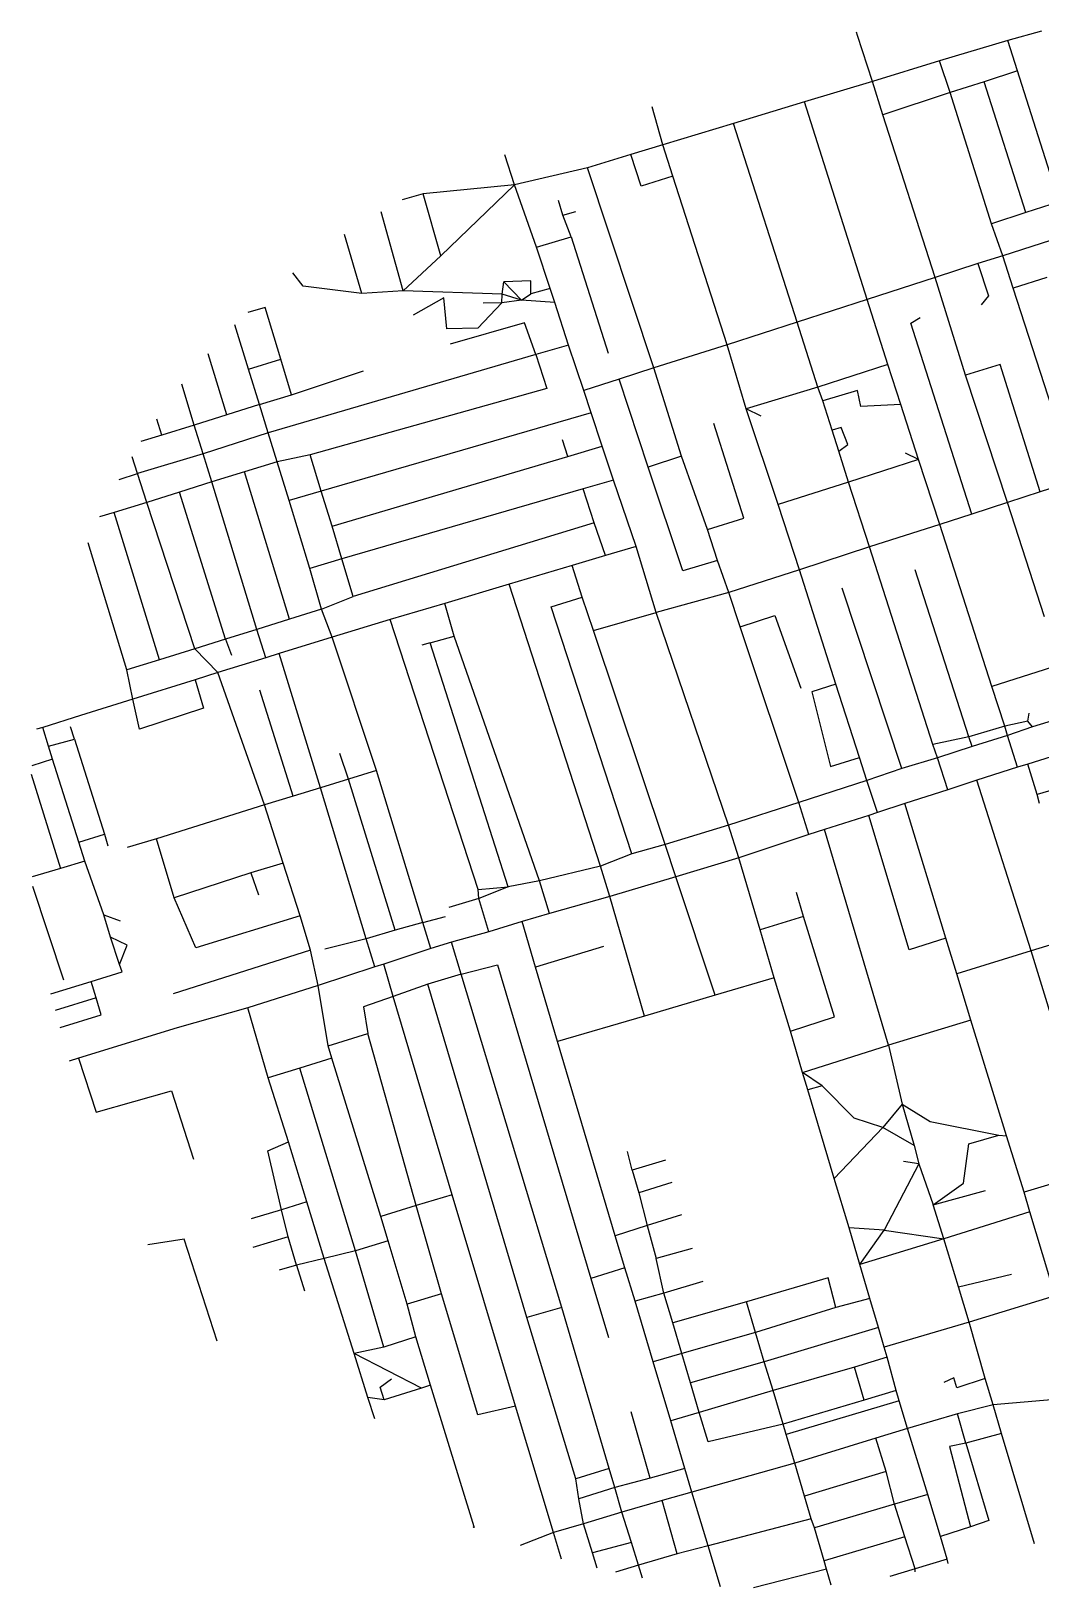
# Model space of a CAD drawing. Header units: metres. Extents: x 625162 to 628314, y 4834254 to 4836683.
# Drawn here: x 625162 to 626588, y 4834254 to 4836452 of the extents above; entities that cross this region are included whole.
import ezdxf

# ---------------------------------------------------------------- set-up
doc = ezdxf.new("R2010")
doc.units = ezdxf.units.M

msp = doc.modelspace()

# ---------------------------------------------------------------- linework, layer by layer
at = {"layer": 'ROADS'}
for points in [[(626329.1, 4836445.6), (626327.6, 4836450.5)], [(626350, 4836380.8), (626329.1, 4836445.6)], [(626589.1, 4836451.8), (626541.3, 4836438.7)], [(626541.3, 4836438.7), (626444.9, 4836410.1)], [(626555.2, 4836395.6), (626541.3, 4836438.7)], [(626444.9, 4836410.1), (626350, 4836380.8)], [(626460.1, 4836365.1), (626444.9, 4836410.1)], [(626350, 4836380.8), (626254.4, 4836351.9)], [(626364.8, 4836333.7), (626350, 4836380.8)], [(626507.9, 4836380.4), (626460.1, 4836365.1)], [(626555.2, 4836395.6), (626507.9, 4836380.4)], [(626566.6, 4836195.6), (626507.9, 4836380.4)], [(626613.9, 4836211.1), (626555.2, 4836395.6)], [(626460.1, 4836365.1), (626364.8, 4836333.7)], [(626518.4, 4836179.7), (626460.1, 4836365.1)], [(626054.3, 4836291.2), (626038.9, 4836345)], [(626254.4, 4836351.9), (626153.7, 4836321.4)], [(626342.7, 4836073), (626254.4, 4836351.9)], [(626153.7, 4836321.4), (626054.3, 4836291.2)], [(626243.9, 4836040.9), (626153.7, 4836321.4)], [(626438.9, 4836104), (626364.8, 4836333.7)], [(625844.4, 4836234.8), (625830.8, 4836277.2)], [(626008.8, 4836277.7), (625947.6, 4836259.1)], [(626054.3, 4836291.2), (626008.8, 4836277.7)], [(626068.3, 4836247.3), (626023.3, 4836232.9), (626008.8, 4836277.7)], [(626068.3, 4836247.3), (626054.3, 4836291.2)], [(625947.6, 4836259.1), (625844.4, 4836234.8)], [(626041.5, 4835976.5), (625947.6, 4836259.1)], [(625844.4, 4836234.8), (625715.8, 4836222.1)], [(625740.5, 4836134.9), (625844.4, 4836234.8)], [(625875.6, 4836146.8), (625844.4, 4836234.8)], [(626145, 4836009.1), (626068.3, 4836247.3)], [(625715.8, 4836222.1), (625685.8, 4836213.7)], [(625740.5, 4836134.9), (625715.8, 4836222.1)], [(625912.9, 4836192), (625906.9, 4836212.6)], [(626613.9, 4836211.1), (626566.6, 4836195.6)], [(625687.1, 4836085.2), (625656.2, 4836197)], [(625912.9, 4836192), (625931.4, 4836197.4)], [(625924.7, 4836161.4), (625912.9, 4836192)], [(626566.6, 4836195.6), (626518.4, 4836179.7)], [(625629.1, 4836081.7), (625604.6, 4836164.7)], [(625875.6, 4836146.8), (625924.7, 4836161.4)], [(625924.7, 4836161.4), (625977.1, 4835997.5)], [(626534.3, 4836134.8), (626518.4, 4836179.7)], [(626629.4, 4836165.4), (626534.3, 4836134.8)], [(625894.9, 4836088.4), (625875.6, 4836146.8)], [(625687.1, 4836085.2), (625740.5, 4836134.9)], [(626498.8, 4836123.8), (626438.9, 4836104)], [(626534.3, 4836134.8), (626498.8, 4836123.8)], [(626498.8, 4836123.8), (626513.9, 4836078), (626503.8, 4836065.5)], [(626549.1, 4836088.9), (626534.3, 4836134.8)], [(625629.1, 4836081.7), (625545.9, 4836091.8), (625531.7, 4836110.9)], [(625827.2, 4836080.4), (625829.6, 4836098.1)], [(625867.7, 4836081.2), (625867.8, 4836099.2), (625829.6, 4836098.1)], [(625854.7, 4836071.9), (625829.6, 4836098.1)], [(626438.9, 4836104), (626342.7, 4836073)], [(626481.6, 4835966), (626438.9, 4836104)], [(626596.5, 4836104.2), (626549.1, 4836088.9)], [(625687.1, 4836085.2), (625629.1, 4836081.7)], [(625827.2, 4836080.4), (625687.1, 4836085.2)], [(625826.6, 4836068.1), (625792.7, 4836032.7), (625748.8, 4836031.6), (625744.8, 4836075.5), (625701.6, 4836051.1)], [(625826.6, 4836068.1), (625827.2, 4836080.4)], [(625854.7, 4836071.9), (625827.2, 4836080.4)], [(625854.7, 4836071.9), (625867.7, 4836081.2)], [(625894.9, 4836088.4), (625867.7, 4836081.2)], [(625901.4, 4836069), (625894.9, 4836088.4)], [(626342.7, 4836073), (626243.9, 4836040.9)], [(626371.7, 4835981.5), (626342.7, 4836073)], [(626637, 4835817.3), (626549.1, 4836088.9)], [(625514.4, 4835989), (625492.2, 4836061.8), (625467.9, 4836054.5)], [(625826.6, 4836068.1), (625800.2, 4836067.9)], [(625854.7, 4836071.9), (625826.6, 4836068.1)], [(625901.4, 4836069), (625854.7, 4836071.9)], [(625920.9, 4836008.6), (625901.4, 4836069)], [(625468.7, 4835974.9), (625449.5, 4836037.1)], [(625874.5, 4835995.3), (625858.8, 4836039.9), (625753.6, 4836010.1)], [(626243.9, 4836040.9), (626145, 4836009.1)], [(626273.2, 4835949.4), (626243.9, 4836040.9)], [(626490.7, 4835770.2), (626404.5, 4836039.4), (626417.5, 4836047.8)], [(625920.9, 4836008.6), (625874.5, 4835995.3)], [(625942.6, 4835944.5), (625920.9, 4836008.6)], [(626145, 4836009.1), (626041.5, 4835976.5)], [(626172, 4835918.9), (626145, 4836009.1)], [(625438.4, 4835910.3), (625411.9, 4835996.3)], [(625468.7, 4835974.9), (625514.4, 4835989)], [(625874.5, 4835995.3), (625496.8, 4835884.6)], [(625529.7, 4835938.5), (625514.4, 4835989)], [(625874.5, 4835995.3), (625890.1, 4835947.3), (625555.8, 4835853.9)], [(625484.3, 4835924.6), (625468.7, 4835974.9)], [(625529.7, 4835938.5), (625631.3, 4835972.5)], [(626041.5, 4835976.5), (625992.6, 4835960.6)], [(626080.5, 4835851.9), (626041.5, 4835976.5)], [(626371.7, 4835981.5), (626273.2, 4835949.4)], [(626390.1, 4835925), (626371.7, 4835981.5)], [(626587, 4835801.3), (626530.4, 4835981.3), (626481.6, 4835966)], [(626541, 4835786.4), (626481.6, 4835966)], [(625392.2, 4835895.6), (625374.5, 4835953.3)], [(625992.6, 4835960.6), (625942.6, 4835944.5)], [(625952.7, 4835913.1), (625942.6, 4835944.5)], [(626033.3, 4835836.2), (625992.6, 4835960.6)], [(626273.2, 4835949.4), (626172, 4835918.9)], [(626280, 4835930), (626273.2, 4835949.4)], [(626390.1, 4835925), (626333.8, 4835922), (626328.9, 4835944.5), (626280, 4835930)], [(625484.3, 4835924.6), (625438.4, 4835910.3)], [(625484.3, 4835924.6), (625529.7, 4835938.5)], [(625496.8, 4835884.6), (625484.3, 4835924.6)], [(626217.2, 4835783.7), (626172, 4835918.9)], [(626192.9, 4835908.4), (626172, 4835918.9)], [(626293.4, 4835888.5), (626280, 4835930)], [(626415.4, 4835847.2), (626390.1, 4835925)], [(625346.6, 4835881.3), (625339.5, 4835904.3)], [(625438.4, 4835910.3), (625392.2, 4835895.6)], [(625952.7, 4835913.1), (625571.7, 4835802.5)], [(625968.5, 4835866.1), (625952.7, 4835913.1)], [(626117, 4835748.3), (626168.7, 4835764.4), (626125.9, 4835898)], [(625346.6, 4835881.3), (625316.9, 4835872.4)], [(625392.2, 4835895.6), (625346.6, 4835881.3)], [(625405, 4835855.4), (625392.2, 4835895.6)], [(625496.8, 4835884.6), (625405, 4835855.4)], [(625509.3, 4835843.9), (625496.8, 4835884.6)], [(625920, 4835851.3), (625912.3, 4835874.8)], [(626302.9, 4835858.7), (626315.4, 4835868.3), (626306.1, 4835892.3), (626293.4, 4835888.5)], [(626302.9, 4835858.7), (626293.4, 4835888.5)], [(625405, 4835855.4), (625311.9, 4835827.2)], [(625417, 4835815.7), (625405, 4835855.4)], [(625555.8, 4835853.9), (625509.3, 4835843.9)], [(625571.7, 4835802.5), (625555.8, 4835853.9)], [(625920, 4835851.3), (625968.5, 4835866.1)], [(625984.5, 4835818), (625968.5, 4835866.1)], [(626316.5, 4835815.3), (626302.9, 4835858.7)], [(626415.4, 4835847.2), (626396.6, 4835856.2)], [(625311.9, 4835827.2), (625304.6, 4835851.1)], [(625509.3, 4835843.9), (625463, 4835829.6)], [(625526.3, 4835789.2), (625509.3, 4835843.9)], [(625586.9, 4835753.3), (625920, 4835851.3)], [(626080.5, 4835851.9), (626033.3, 4835836.2)], [(626131.4, 4835704.8), (626082.1, 4835690.1), (626033.3, 4835836.2)], [(626117, 4835748.3), (626080.5, 4835851.9)], [(626415.4, 4835847.2), (626316.5, 4835815.3)], [(626445.3, 4835755.4), (626415.4, 4835847.2)], [(625286.3, 4835819), (625311.9, 4835827.2)], [(625325.2, 4835786.7), (625311.9, 4835827.2)], [(625417, 4835815.7), (625371.2, 4835800.9)], [(625463, 4835829.6), (625417, 4835815.7)], [(625480.8, 4835607.3), (625417, 4835815.7)], [(625527, 4835621.9), (625463, 4835829.6)], [(625984.5, 4835818), (625941.4, 4835805.6)], [(626016.4, 4835724.2), (625984.5, 4835818)], [(626316.5, 4835815.3), (626217.2, 4835783.7)], [(626346.2, 4835723.7), (626316.5, 4835815.3)], [(626637, 4835817.3), (626587, 4835801.3)], [(625325.2, 4835786.7), (625279.1, 4835772.5)], [(625371.2, 4835800.9), (625325.2, 4835786.7)], [(625393.3, 4835580), (625325.2, 4835786.7)], [(625436.5, 4835593.5), (625371.2, 4835800.9)], [(625571.7, 4835802.5), (625526.3, 4835789.2)], [(625555.6, 4835693.2), (625526.3, 4835789.2)], [(625586.9, 4835753.3), (625571.7, 4835802.5)], [(625941.4, 4835805.6), (625600.6, 4835706.8)], [(625956.9, 4835757.8), (625941.4, 4835805.6)], [(626541, 4835786.4), (626490.7, 4835770.2)], [(626587, 4835801.3), (626541, 4835786.4)], [(626593, 4835625.3), (626541, 4835786.4)], [(625279.1, 4835772.5), (625258.5, 4835766.2)], [(625343.1, 4835564.3), (625279.1, 4835772.5)], [(626246.9, 4835691.4), (626217.2, 4835783.7)], [(626490.7, 4835770.2), (626445.3, 4835755.4)], [(625600.6, 4835706.8), (625586.9, 4835753.3)], [(625956.9, 4835757.8), (625616.5, 4835653.9)], [(625973, 4835711.7), (625956.9, 4835757.8)], [(626131.4, 4835704.8), (626117, 4835748.3)], [(626445.3, 4835755.4), (626346.2, 4835723.7)], [(626518.7, 4835526.9), (626445.3, 4835755.4)], [(625297.1, 4835550.2), (625242.2, 4835729.4)], [(626016.4, 4835724.2), (625973, 4835711.7)], [(626044.9, 4835631.1), (626016.4, 4835724.2)], [(626346.2, 4835723.7), (626246.9, 4835691.4)], [(626435.5, 4835445.1), (626346.2, 4835723.7)], [(625600.6, 4835706.8), (625555.6, 4835693.2)], [(625616.5, 4835653.9), (625600.6, 4835706.8)], [(625973, 4835711.7), (625925.8, 4835697.5)], [(626147.1, 4835659.6), (626131.4, 4835704.8)], [(625572.1, 4835635.8), (625555.6, 4835693.2)], [(625925.8, 4835697.5), (625837, 4835671)], [(625940.3, 4835652.7), (625925.8, 4835697.5)], [(626246.9, 4835691.4), (626147.1, 4835659.6)], [(626298.5, 4835530.1), (626246.9, 4835691.4)], [(626486.4, 4835455.7), (626410.5, 4835691.5)], [(625837, 4835671), (625746.1, 4835643.8)], [(625965.9, 4835273.2), (625837, 4835671)], [(626147.1, 4835659.6), (626044.9, 4835631.1)], [(626163.2, 4835610.9), (626147.1, 4835659.6)], [(626391.5, 4835410.9), (626307.2, 4835665.6)], [(625572.1, 4835635.8), (625527, 4835621.9)], [(625572.1, 4835635.8), (625616.5, 4835653.9)], [(625587.2, 4835596.5), (625572.1, 4835635.8)], [(625746.1, 4835643.8), (625669, 4835621.5)], [(625759.3, 4835598), (625746.1, 4835643.8)], [(626010.3, 4835290.6), (625896.6, 4835639.1), (625940.3, 4835652.7)], [(625956.1, 4835605.6), (625940.3, 4835652.7)], [(625527, 4835621.9), (625480.8, 4835607.3)], [(625669, 4835621.5), (625587.2, 4835596.5)], [(625793.4, 4835240.4), (625669, 4835621.5)], [(625956.1, 4835605.6), (626044.9, 4835631.1)], [(626146.9, 4835331.2), (626044.9, 4835631.1)], [(626163.2, 4835610.9), (626212.5, 4835626.8), (626248.8, 4835524.6)], [(626246.3, 4835363.2), (626163.2, 4835610.9)], [(625436.5, 4835593.5), (625393.3, 4835580)], [(625480.8, 4835607.3), (625436.5, 4835593.5)], [(625436.5, 4835593.5), (625444.8, 4835571.1)], [(625493.2, 4835567.4), (625480.8, 4835607.3)], [(625587.2, 4835596.5), (625512.2, 4835573.2)], [(625649.6, 4835408.2), (625587.2, 4835596.5)], [(625725.4, 4835588.2), (625759.3, 4835598)], [(625879.8, 4835252.3), (625759.3, 4835598)], [(626057.3, 4835303.8), (625956.1, 4835605.6)], [(625393.3, 4835580), (625343.1, 4835564.3)], [(625425.7, 4835546.4), (625393.3, 4835580)], [(625493.2, 4835567.4), (625425.7, 4835546.4)], [(625512.2, 4835573.2), (625493.2, 4835567.4)], [(625570.5, 4835383.8), (625512.2, 4835573.2)], [(625725.4, 4835588.2), (625713.8, 4835585.1)], [(625835.6, 4835243.8), (625725.4, 4835588.2)], [(625343.1, 4835564.3), (625297.1, 4835550.2)], [(625305.3, 4835508.9), (625297.1, 4835550.2)], [(625425.7, 4835546.4), (625393.7, 4835536.3)], [(625491.4, 4835359.9), (625425.7, 4835546.4)], [(626614.6, 4835557.3), (626518.7, 4835526.9)], [(625393.7, 4835536.3), (625405.5, 4835496.2), (625315, 4835466.6), (625305.3, 4835508.9)], [(625393.7, 4835536.3), (625305.3, 4835508.9)], [(626298.5, 4835530.1), (626264.7, 4835519.2), (626290.9, 4835414), (626331.8, 4835426.6)], [(626331.8, 4835426.6), (626298.5, 4835530.1)], [(626537, 4835470.9), (626518.7, 4835526.9)], [(625305.3, 4835508.9), (625231.8, 4835486)], [(625532.2, 4835371.8), (625485, 4835521.5)], [(625231.8, 4835486), (625178.4, 4835469)], [(626569.5, 4835477.8), (626571.6, 4835489)], [(626619.7, 4835483.2), (626576.2, 4835470)], [(625178.4, 4835469), (625169.3, 4835466.3)], [(625186.2, 4835442.4), (625178.4, 4835469)], [(625223.1, 4835452.3), (625217.6, 4835469.6)], [(626537, 4835470.9), (626486.4, 4835455.7)], [(626541.1, 4835457.5), (626491.1, 4835442.1)], [(626569.5, 4835477.8), (626537, 4835470.9)], [(626541.1, 4835457.5), (626537, 4835470.9)], [(626576.2, 4835470), (626541.1, 4835457.5)], [(626554.8, 4835412.8), (626541.1, 4835457.5)], [(626576.2, 4835470), (626569.5, 4835477.8)], [(625186.2, 4835442.4), (625223.1, 4835452.3)], [(625192, 4835424.2), (625186.2, 4835442.4)], [(625223.1, 4835452.3), (625265.5, 4835318.2)], [(626486.4, 4835455.7), (626435.5, 4835445.1)], [(626441.9, 4835426.2), (626435.5, 4835445.1)], [(626491.1, 4835442.1), (626441.9, 4835426.2)], [(626491.1, 4835442.1), (626486.4, 4835455.7)], [(626635.3, 4835437.8), (626569.5, 4835417.3)], [(625192, 4835424.2), (625162.9, 4835414.8)], [(625229.2, 4835306.9), (625192, 4835424.2)], [(625610.3, 4835395.8), (625598.1, 4835432.1)], [(626342.2, 4835394.1), (626331.8, 4835426.6)], [(626441.9, 4835426.2), (626391.5, 4835410.9)], [(626456.5, 4835381), (626441.9, 4835426.2)], [(626569.5, 4835417.3), (626554.8, 4835412.8)], [(626582.6, 4835374.4), (626569.5, 4835417.3)], [(625161.8, 4835402.8), (625203.5, 4835269.6)], [(625610.3, 4835395.8), (625570.5, 4835383.8)], [(625649.6, 4835408.2), (625610.3, 4835395.8)], [(625676.2, 4835182.8), (625610.3, 4835395.8)], [(625715.3, 4835193.8), (625649.6, 4835408.2)], [(626342.2, 4835394.1), (626246.3, 4835363.2)], [(626391.5, 4835410.9), (626342.2, 4835394.1)], [(626357.1, 4835348.8), (626342.2, 4835394.1)], [(626497.8, 4835394.6), (626456.5, 4835381)], [(626554.8, 4835412.8), (626497.8, 4835394.6)], [(626574.3, 4835153.6), (626497.8, 4835394.6)], [(626653.5, 4835394.8), (626582.6, 4835374.4)], [(625532.2, 4835371.8), (625491.4, 4835359.9)], [(625570.5, 4835383.8), (625532.2, 4835371.8)], [(625635.3, 4835170.6), (625570.5, 4835383.8)], [(626456.5, 4835381), (626395.9, 4835361.5)], [(626586, 4835361.8), (626582.6, 4835374.4)], [(625491.4, 4835359.9), (625339, 4835311.6)], [(625518, 4835277.3), (625491.4, 4835359.9)], [(626246.3, 4835363.2), (626146.9, 4835331.2)], [(626260.4, 4835317.8), (626246.3, 4835363.2)], [(626357.1, 4835348.8), (626345.1, 4835344.8)], [(626395.9, 4835361.5), (626357.1, 4835348.8)], [(626454, 4835171.6), (626395.9, 4835361.5)], [(626146.9, 4835331.2), (626057.3, 4835303.8)], [(626161.4, 4835284.9), (626146.9, 4835331.2)], [(626345.1, 4835344.8), (626282.4, 4835324.7)], [(626454, 4835171.6), (626402.1, 4835155), (626345.1, 4835344.8)], [(625229.2, 4835306.9), (625265.5, 4835318.2)], [(625237.7, 4835280.1), (625229.2, 4835306.9)], [(625265.5, 4835318.2), (625270, 4835302)], [(625339, 4835311.6), (625297.4, 4835299.4)], [(625363.7, 4835228.4), (625339, 4835311.6)], [(626057.3, 4835303.8), (626010.3, 4835290.6)], [(626072.6, 4835258.2), (626057.3, 4835303.8)], [(626260.4, 4835317.8), (626161.4, 4835284.9)], [(626282.4, 4835324.7), (626260.4, 4835317.8)], [(626372.8, 4835020.4), (626282.4, 4835324.7)], [(626010.3, 4835290.6), (625965.9, 4835273.2)], [(626161.4, 4835284.9), (626072.6, 4835258.2)], [(626191.4, 4835183.1), (626161.4, 4835284.9)], [(625203.5, 4835269.6), (625163.3, 4835258)], [(625237.7, 4835280.1), (625203.5, 4835269.6)], [(625264.4, 4835204.4), (625237.7, 4835280.1)], [(625472.2, 4835263.6), (625363.7, 4835228.4)], [(625518, 4835277.3), (625472.2, 4835263.6)], [(625472.2, 4835263.6), (625483, 4835232.8)], [(625541.7, 4835202.9), (625518, 4835277.3)], [(625965.9, 4835273.2), (625879.8, 4835252.3)], [(625979.3, 4835230.5), (625965.9, 4835273.2)], [(625208.2, 4835112.3), (625164.4, 4835244.2)], [(625793.4, 4835240.4), (625835.6, 4835243.8)], [(625794.3, 4835227.6), (625793.4, 4835240.4)], [(625835.6, 4835243.8), (625794.3, 4835227.6)], [(625879.8, 4835252.3), (625835.6, 4835243.8)], [(625894.2, 4835206.3), (625879.8, 4835252.3)], [(626072.6, 4835258.2), (625979.3, 4835230.5)], [(626127.8, 4835090.9), (626072.6, 4835258.2)], [(625541.7, 4835202.9), (625394.4, 4835157.8), (625363.7, 4835228.4)], [(625794.3, 4835227.6), (625751.7, 4835214.8)], [(625808.2, 4835180.6), (625794.3, 4835227.6)], [(625979.3, 4835230.5), (625894.2, 4835206.3)], [(626028.3, 4835061.5), (625979.3, 4835230.5)], [(626252.7, 4835202.3), (626242.7, 4835235.9)], [(625274.2, 4835173), (625264.4, 4835204.4)], [(625264.4, 4835204.4), (625287.7, 4835196.1)], [(625556.6, 4835154.6), (625541.7, 4835202.9)], [(625715.3, 4835193.8), (625676.2, 4835182.8)], [(625715.3, 4835193.8), (625747.2, 4835202)], [(625726.6, 4835156.8), (625715.3, 4835193.8)], [(625855.2, 4835194.8), (625808.2, 4835180.6)], [(625894.2, 4835206.3), (625855.2, 4835194.8)], [(625874.2, 4835130.7), (625855.2, 4835194.8)], [(626252.7, 4835202.3), (626191.4, 4835183.1)], [(626234.3, 4835040.1), (626296.4, 4835060.5), (626252.7, 4835202.3)], [(625286.5, 4835134.4), (625297.6, 4835161.8), (625274.2, 4835173)], [(625286.5, 4835134.4), (625274.2, 4835173)], [(625676.2, 4835182.8), (625635.3, 4835170.6)], [(625808.2, 4835180.6), (625755.4, 4835165.9)], [(626211.5, 4835115.6), (626191.4, 4835183.1)], [(626469.4, 4835121.1), (626454, 4835171.6)], [(626644, 4835174.6), (626574.3, 4835153.6)], [(625556.6, 4835154.6), (625362.7, 4835093)], [(625567.4, 4835104.6), (625556.6, 4835154.6)], [(625635.3, 4835170.6), (625576.9, 4835156)], [(625647.5, 4835130.9), (625635.3, 4835170.6)], [(625726.6, 4835156.8), (625660, 4835134.8)], [(625755.4, 4835165.9), (625726.6, 4835156.8)], [(625769.1, 4835120.5), (625755.4, 4835165.9)], [(625970.2, 4835159.5), (625874.2, 4835130.7)], [(626574.3, 4835153.6), (626469.4, 4835121.1)], [(626669.5, 4834844.7), (626574.3, 4835153.6)], [(625246.5, 4835110.4), (625290.6, 4835124.2), (625286.5, 4835134.4)], [(625647.5, 4835130.9), (625567.4, 4835104.6)], [(625660, 4835134.8), (625647.5, 4835130.9)], [(625673.3, 4835089.1), (625660, 4835134.8)], [(625769.1, 4835120.5), (625820.6, 4835133.7), (625952.5, 4834691)], [(625905.5, 4835025.5), (625874.2, 4835130.7)], [(625189.5, 4835092.7), (625246.5, 4835110.4)], [(625253.5, 4835087.3), (625246.5, 4835110.4)], [(625722, 4835106.4), (625673.3, 4835089.1)], [(625769.1, 4835120.5), (625722, 4835106.4)], [(625862.2, 4834635.8), (625722, 4835106.4)], [(625911.4, 4834650.2), (625769.1, 4835120.5)], [(626211.5, 4835115.6), (626127.8, 4835090.9)], [(626234.3, 4835040.1), (626211.5, 4835115.6)], [(626489.1, 4835055.9), (626469.4, 4835121.1)], [(625253.5, 4835087.3), (625196, 4835069.5)], [(625202.7, 4835045.5), (625260.7, 4835063.5), (625253.5, 4835087.3)], [(625567.4, 4835104.6), (625467.9, 4835073.3)], [(625581.6, 4835019.3), (625567.4, 4835104.6)], [(625673.3, 4835089.1), (625631.5, 4835074.5), (625637.4, 4835037)], [(625756.4, 4834809.3), (625673.3, 4835089.1)], [(626127.8, 4835090.9), (626028.3, 4835061.5)], [(625467.9, 4835073.3), (625368.1, 4835044.8)], [(625496.8, 4834974.4), (625467.9, 4835073.3)], [(626028.3, 4835061.5), (625905.5, 4835025.5)], [(625368.1, 4835044.8), (625228.9, 4835002.1)], [(626251.5, 4834981.9), (626234.3, 4835040.1)], [(626489.1, 4835055.9), (626372.8, 4835020.4)], [(626539.5, 4834892.7), (626489.1, 4835055.9)], [(625581.6, 4835019.3), (625637.4, 4835037)], [(625586.8, 4835002.1), (625581.6, 4835019.3)], [(625705.5, 4834793.9), (625637.4, 4835037)], [(625986.8, 4834751.5), (625905.5, 4835025.5)], [(626251.5, 4834981.9), (626372.8, 4835020.4)], [(626372.8, 4835020.4), (626391.9, 4834937)], [(625228.9, 4835002.1), (625215.6, 4834997.7)], [(625228.9, 4835002.1), (625253.7, 4834925.9), (625360, 4834956.2), (625391.2, 4834859.7)], [(625586.8, 4835002.1), (625541.5, 4834988.1)], [(625655.6, 4834778.8), (625586.8, 4835002.1)], [(625541.5, 4834988.1), (625496.8, 4834974.4)], [(625525.5, 4834884), (625496.8, 4834974.4)], [(625620, 4834729.9), (625541.5, 4834988.1)], [(626258.9, 4834957.2), (626251.5, 4834981.9)], [(626279.1, 4834963.1), (626251.5, 4834981.9)], [(626279.1, 4834963.1), (626258.9, 4834957.2)], [(626296.2, 4834832.4), (626258.9, 4834957.2)], [(626364.9, 4834904), (626324.3, 4834917.5), (626279.1, 4834963.1)], [(626391.9, 4834937), (626364.9, 4834904)], [(626391.9, 4834937), (626409.1, 4834878.6)], [(626391.9, 4834937), (626431.6, 4834912.8), (626528.6, 4834893.2)], [(626296.2, 4834832.4), (626364.9, 4834904)], [(626409.1, 4834878.6), (626364.9, 4834904)], [(626435.9, 4834794.9), (626478.7, 4834825.8), (626486.1, 4834881.1), (626528.6, 4834893.2)], [(626528.6, 4834893.2), (626539.5, 4834892.7)], [(626564.5, 4834812.9), (626539.5, 4834892.7)], [(625515.3, 4834788), (625496.4, 4834871.2), (625525.5, 4834884)], [(625551.5, 4834799.1), (625525.5, 4834884)], [(626010.9, 4834843.8), (626004.1, 4834870.4)], [(626409.1, 4834878.6), (626415.7, 4834852.8)], [(626057.9, 4834858.1), (626010.9, 4834843.8)], [(626010.9, 4834843.8), (626020, 4834812.1)], [(626415.7, 4834852.8), (626366.5, 4834759.1)], [(626415.7, 4834852.8), (626394, 4834856.3)], [(626415.7, 4834852.8), (626435.9, 4834794.9)], [(626669.5, 4834844.7), (626564.5, 4834812.9)], [(626067, 4834826.8), (626020, 4834812.1)], [(626317.1, 4834762.5), (626296.2, 4834832.4)], [(625551.5, 4834799.1), (625515.3, 4834788)], [(625575.8, 4834719.3), (625551.5, 4834799.1)], [(625756.4, 4834809.3), (625705.5, 4834793.9)], [(625845.9, 4834511.1), (625756.4, 4834809.3)], [(626020, 4834812.1), (626031.9, 4834765.8)], [(626435.9, 4834794.9), (626510, 4834815.1)], [(626572.4, 4834785.2), (626564.5, 4834812.9)], [(625515.3, 4834788), (625472.6, 4834775.4)], [(625524.9, 4834749.7), (625515.3, 4834788)], [(625705.5, 4834793.9), (625655.6, 4834778.8)], [(625666.1, 4834744.2), (625655.6, 4834778.8)], [(625741.5, 4834669.3), (625705.5, 4834793.9)], [(626080.5, 4834780.9), (626031.9, 4834765.8)], [(626450.9, 4834747), (626435.9, 4834794.9)], [(626572.4, 4834785.2), (626450.9, 4834747)], [(626608.1, 4834666.5), (626572.4, 4834785.2)], [(626031.9, 4834765.8), (625986.8, 4834751.5)], [(626031.9, 4834765.8), (626044.5, 4834719.1)], [(626332.3, 4834711), (626317.1, 4834762.5)], [(626366.5, 4834759.1), (626317.1, 4834762.5)], [(626332.3, 4834711), (626366.5, 4834759.1)], [(626366.5, 4834759.1), (626450.9, 4834747)], [(625424.7, 4834602.8), (625378.2, 4834746.6), (625326.9, 4834738.4)], [(625524.9, 4834749.7), (625475, 4834734.9)], [(625536.7, 4834710), (625524.9, 4834749.7)], [(625666.1, 4834744.2), (625620, 4834729.9)], [(625693.1, 4834654.9), (625666.1, 4834744.2)], [(626000.6, 4834706.1), (625986.8, 4834751.5)], [(626095.5, 4834733.4), (626044.5, 4834719.1)], [(626450.9, 4834747), (626332.3, 4834711)], [(626471.7, 4834679.5), (626450.9, 4834747)], [(625536.7, 4834710), (625512.3, 4834703)], [(625575.8, 4834719.3), (625536.7, 4834710)], [(625536.7, 4834710), (625547.9, 4834673.6)], [(625620, 4834729.9), (625575.8, 4834719.3)], [(625618.3, 4834585.3), (625575.8, 4834719.3)], [(625659.9, 4834594.3), (625620, 4834729.9)], [(626055.5, 4834670.3), (626044.5, 4834719.1)], [(626346.4, 4834662.7), (626332.3, 4834711)], [(626000.6, 4834706.1), (625952.5, 4834691)], [(625952.5, 4834691), (625977.2, 4834607.7)], [(626014.9, 4834659.1), (626000.6, 4834706.1)], [(626298.4, 4834650.1), (626287.6, 4834691.8), (626172.3, 4834658.1)], [(626471.7, 4834679.5), (626546.6, 4834697.4)], [(625741.5, 4834669.3), (625693.1, 4834654.9)], [(625845.9, 4834511.1), (625792.6, 4834498.4), (625741.5, 4834669.3)], [(626055.5, 4834670.3), (626014.9, 4834659.1)], [(626110.4, 4834686.7), (626055.5, 4834670.3)], [(626068, 4834628.3), (626055.5, 4834670.3)], [(626486.8, 4834629.6), (626471.7, 4834679.5)], [(626608.1, 4834666.5), (626486.8, 4834629.6)], [(625705.1, 4834608.6), (625693.1, 4834654.9)], [(625911.4, 4834650.2), (625862.2, 4834635.8)], [(625978.4, 4834422.7), (625911.4, 4834650.2)], [(626040.4, 4834573.5), (626014.9, 4834659.1)], [(626172.3, 4834658.1), (626068, 4834628.3)], [(626185, 4834614.9), (626172.3, 4834658.1)], [(626298.4, 4834650.1), (626185, 4834614.9)], [(626346.4, 4834662.7), (626298.4, 4834650.1)], [(626358.5, 4834621.7), (626346.4, 4834662.7)], [(625931.1, 4834408.2), (625862.2, 4834635.8)], [(626080.9, 4834585.2), (626068, 4834628.3)], [(626486.8, 4834629.6), (626366.9, 4834594.2)], [(626509.5, 4834549.7), (626486.8, 4834629.6)], [(625705.1, 4834608.6), (625659.9, 4834594.3)], [(625725.9, 4834540.3), (625705.1, 4834608.6)], [(626185, 4834614.9), (626080.9, 4834585.2)], [(626197.2, 4834573.6), (626185, 4834614.9)], [(626358.5, 4834621.7), (626197.2, 4834573.6)], [(626366.9, 4834594.2), (626358.5, 4834621.7)], [(625659.9, 4834594.3), (625618.3, 4834585.3)], [(625637.2, 4834523.1), (625618.3, 4834585.3)], [(625713, 4834536.3), (625618.3, 4834585.3)], [(626080.9, 4834585.2), (626040.4, 4834573.5)], [(626093, 4834544), (626080.9, 4834585.2)], [(626370.7, 4834580.1), (626324.8, 4834566.1)], [(626370.7, 4834580.1), (626366.9, 4834594.2)], [(626383.8, 4834532.9), (626370.7, 4834580.1)], [(626065.6, 4834490.2), (626040.4, 4834573.5)], [(626197.2, 4834573.6), (626093, 4834544)], [(626209.9, 4834533), (626197.2, 4834573.6)], [(626324.8, 4834566.1), (626209.9, 4834533)], [(626338.3, 4834519.4), (626324.8, 4834566.1)], [(625660.3, 4834519.9), (625654.9, 4834537.9), (625670.7, 4834549.5)], [(625713, 4834536.3), (625660.3, 4834519.9)], [(625725.9, 4834540.3), (625713, 4834536.3)], [(625787.6, 4834340.3), (625725.9, 4834540.3)], [(626105.5, 4834502), (626093, 4834544)], [(626509.5, 4834549.7), (626469.5, 4834536.8), (626465.3, 4834551), (626451.1, 4834544.1)], [(626520.7, 4834512.8), (626509.5, 4834549.7)], [(625647.2, 4834493.2), (625637.2, 4834523.1)], [(625660.3, 4834519.9), (625637.2, 4834523.1)], [(626209.9, 4834533), (626105.5, 4834502)], [(626224.1, 4834485.6), (626209.9, 4834533)], [(626338.3, 4834519.4), (626224.1, 4834485.6)], [(626388.1, 4834518.3), (626228.5, 4834470.7)], [(626383.8, 4834532.9), (626338.3, 4834519.4)], [(626388.1, 4834518.3), (626383.8, 4834532.9)], [(626399.7, 4834479.3), (626388.1, 4834518.3)], [(626520.7, 4834512.8), (626470.4, 4834500)], [(626635.6, 4834522.7), (626520.7, 4834512.8)], [(626532.6, 4834472.4), (626520.7, 4834512.8)], [(625899.8, 4834332.4), (625845.9, 4834511.1)], [(626036.3, 4834409.2), (626009.4, 4834502.7)], [(626105.5, 4834502), (626065.6, 4834490.2)], [(626085, 4834422.9), (626065.6, 4834490.2)], [(626224.1, 4834485.6), (626118.3, 4834460.4), (626105.5, 4834502)], [(626470.4, 4834500), (626399.7, 4834479.3)], [(626482.2, 4834458.8), (626470.4, 4834500)], [(626228.5, 4834470.7), (626224.1, 4834485.6)], [(626240.4, 4834430.2), (626228.5, 4834470.7)], [(626399.7, 4834479.3), (626355, 4834465.5)], [(626428.4, 4834386.2), (626399.7, 4834479.3)], [(626532.6, 4834472.4), (626482.2, 4834458.8)], [(626579.1, 4834316.4), (626532.6, 4834472.4)], [(626355, 4834465.5), (626240.4, 4834430.2)], [(626369.3, 4834418.7), (626355, 4834465.5)], [(626482.2, 4834458.8), (626458.9, 4834454), (626488.8, 4834340.5)], [(626482.2, 4834458.8), (626514.6, 4834349.4), (626488.8, 4834340.5)], [(626240.4, 4834430.2), (626095.2, 4834389.6)], [(626254.2, 4834383.9), (626240.4, 4834430.2)], [(625978.4, 4834422.7), (625931.1, 4834408.2)], [(625935.5, 4834380), (625931.1, 4834408.2)], [(625986.1, 4834396.2), (625978.4, 4834422.7)], [(626036.3, 4834409.2), (625986.1, 4834396.2)], [(626085, 4834422.9), (626036.3, 4834409.2)], [(626095.2, 4834389.6), (626085, 4834422.9)], [(626369.3, 4834418.7), (626254.2, 4834383.9)], [(626381.5, 4834372.5), (626369.3, 4834418.7)], [(625986.1, 4834396.2), (625935.5, 4834380)], [(625996.3, 4834361.2), (625986.1, 4834396.2)], [(626095.2, 4834389.6), (626053.2, 4834377.5)], [(626117.9, 4834313.5), (626095.2, 4834389.6)], [(626263.5, 4834351.9), (626254.2, 4834383.9)], [(626428.4, 4834386.2), (626381.5, 4834372.5)], [(626446.1, 4834326.7), (626428.4, 4834386.2)], [(625942.1, 4834345), (625935.5, 4834380)], [(625996.3, 4834361.2), (625942.1, 4834345)], [(626053.2, 4834377.5), (625996.3, 4834361.2)], [(626009.7, 4834318.6), (625996.3, 4834361.2)], [(626074.5, 4834302.6), (626053.2, 4834377.5)], [(626381.5, 4834372.5), (626268.1, 4834338.9)], [(626396, 4834326.4), (626381.5, 4834372.5)], [(625786.3, 4834339.9), (625787.6, 4834340.3)], [(625788, 4834339.2), (625787.6, 4834340.3)], [(625942.1, 4834345), (625899.8, 4834332.4)], [(625954.8, 4834303.7), (625942.1, 4834345)], [(626263.5, 4834351.9), (626117.9, 4834313.5)], [(626268.1, 4834338.9), (626263.5, 4834351.9)], [(626282.1, 4834292.6), (626268.1, 4834338.9)], [(626488.8, 4834340.5), (626446.1, 4834326.7)], [(625899.8, 4834332.4), (625852.6, 4834314.1)], [(625910.9, 4834295), (625899.8, 4834332.4)], [(626009.7, 4834318.6), (625954.8, 4834303.7)], [(626019.8, 4834286.6), (626009.7, 4834318.6)], [(626396, 4834326.4), (626282.1, 4834292.6)], [(626410.7, 4834281.3), (626396, 4834326.4)], [(626455.6, 4834294.7), (626446.1, 4834326.7)], [(625961.4, 4834282.4), (625954.8, 4834303.7)], [(626074.5, 4834302.6), (626019.8, 4834286.6)], [(626117.9, 4834313.5), (626074.5, 4834302.6)], [(626135.4, 4834255.9), (626117.9, 4834313.5)], [(626285.3, 4834280.7), (626282.1, 4834292.6)], [(626455.6, 4834294.7), (626410.7, 4834281.3)], [(626457.3, 4834289), (626455.6, 4834294.7)], [(626019.8, 4834286.6), (625987.2, 4834276.6)], [(626025.5, 4834268.2), (626019.8, 4834286.6)], [(626285.3, 4834280.7), (626182.2, 4834254.4)], [(626291.7, 4834258.4), (626285.3, 4834280.7)], [(626410.7, 4834281.3), (626374.7, 4834270.2)], [(626410.6, 4834277.1), (626410.7, 4834281.3)]]:
    msp.add_lwpolyline(points, dxfattribs=at)

doc.saveas('drawing.dxf')
